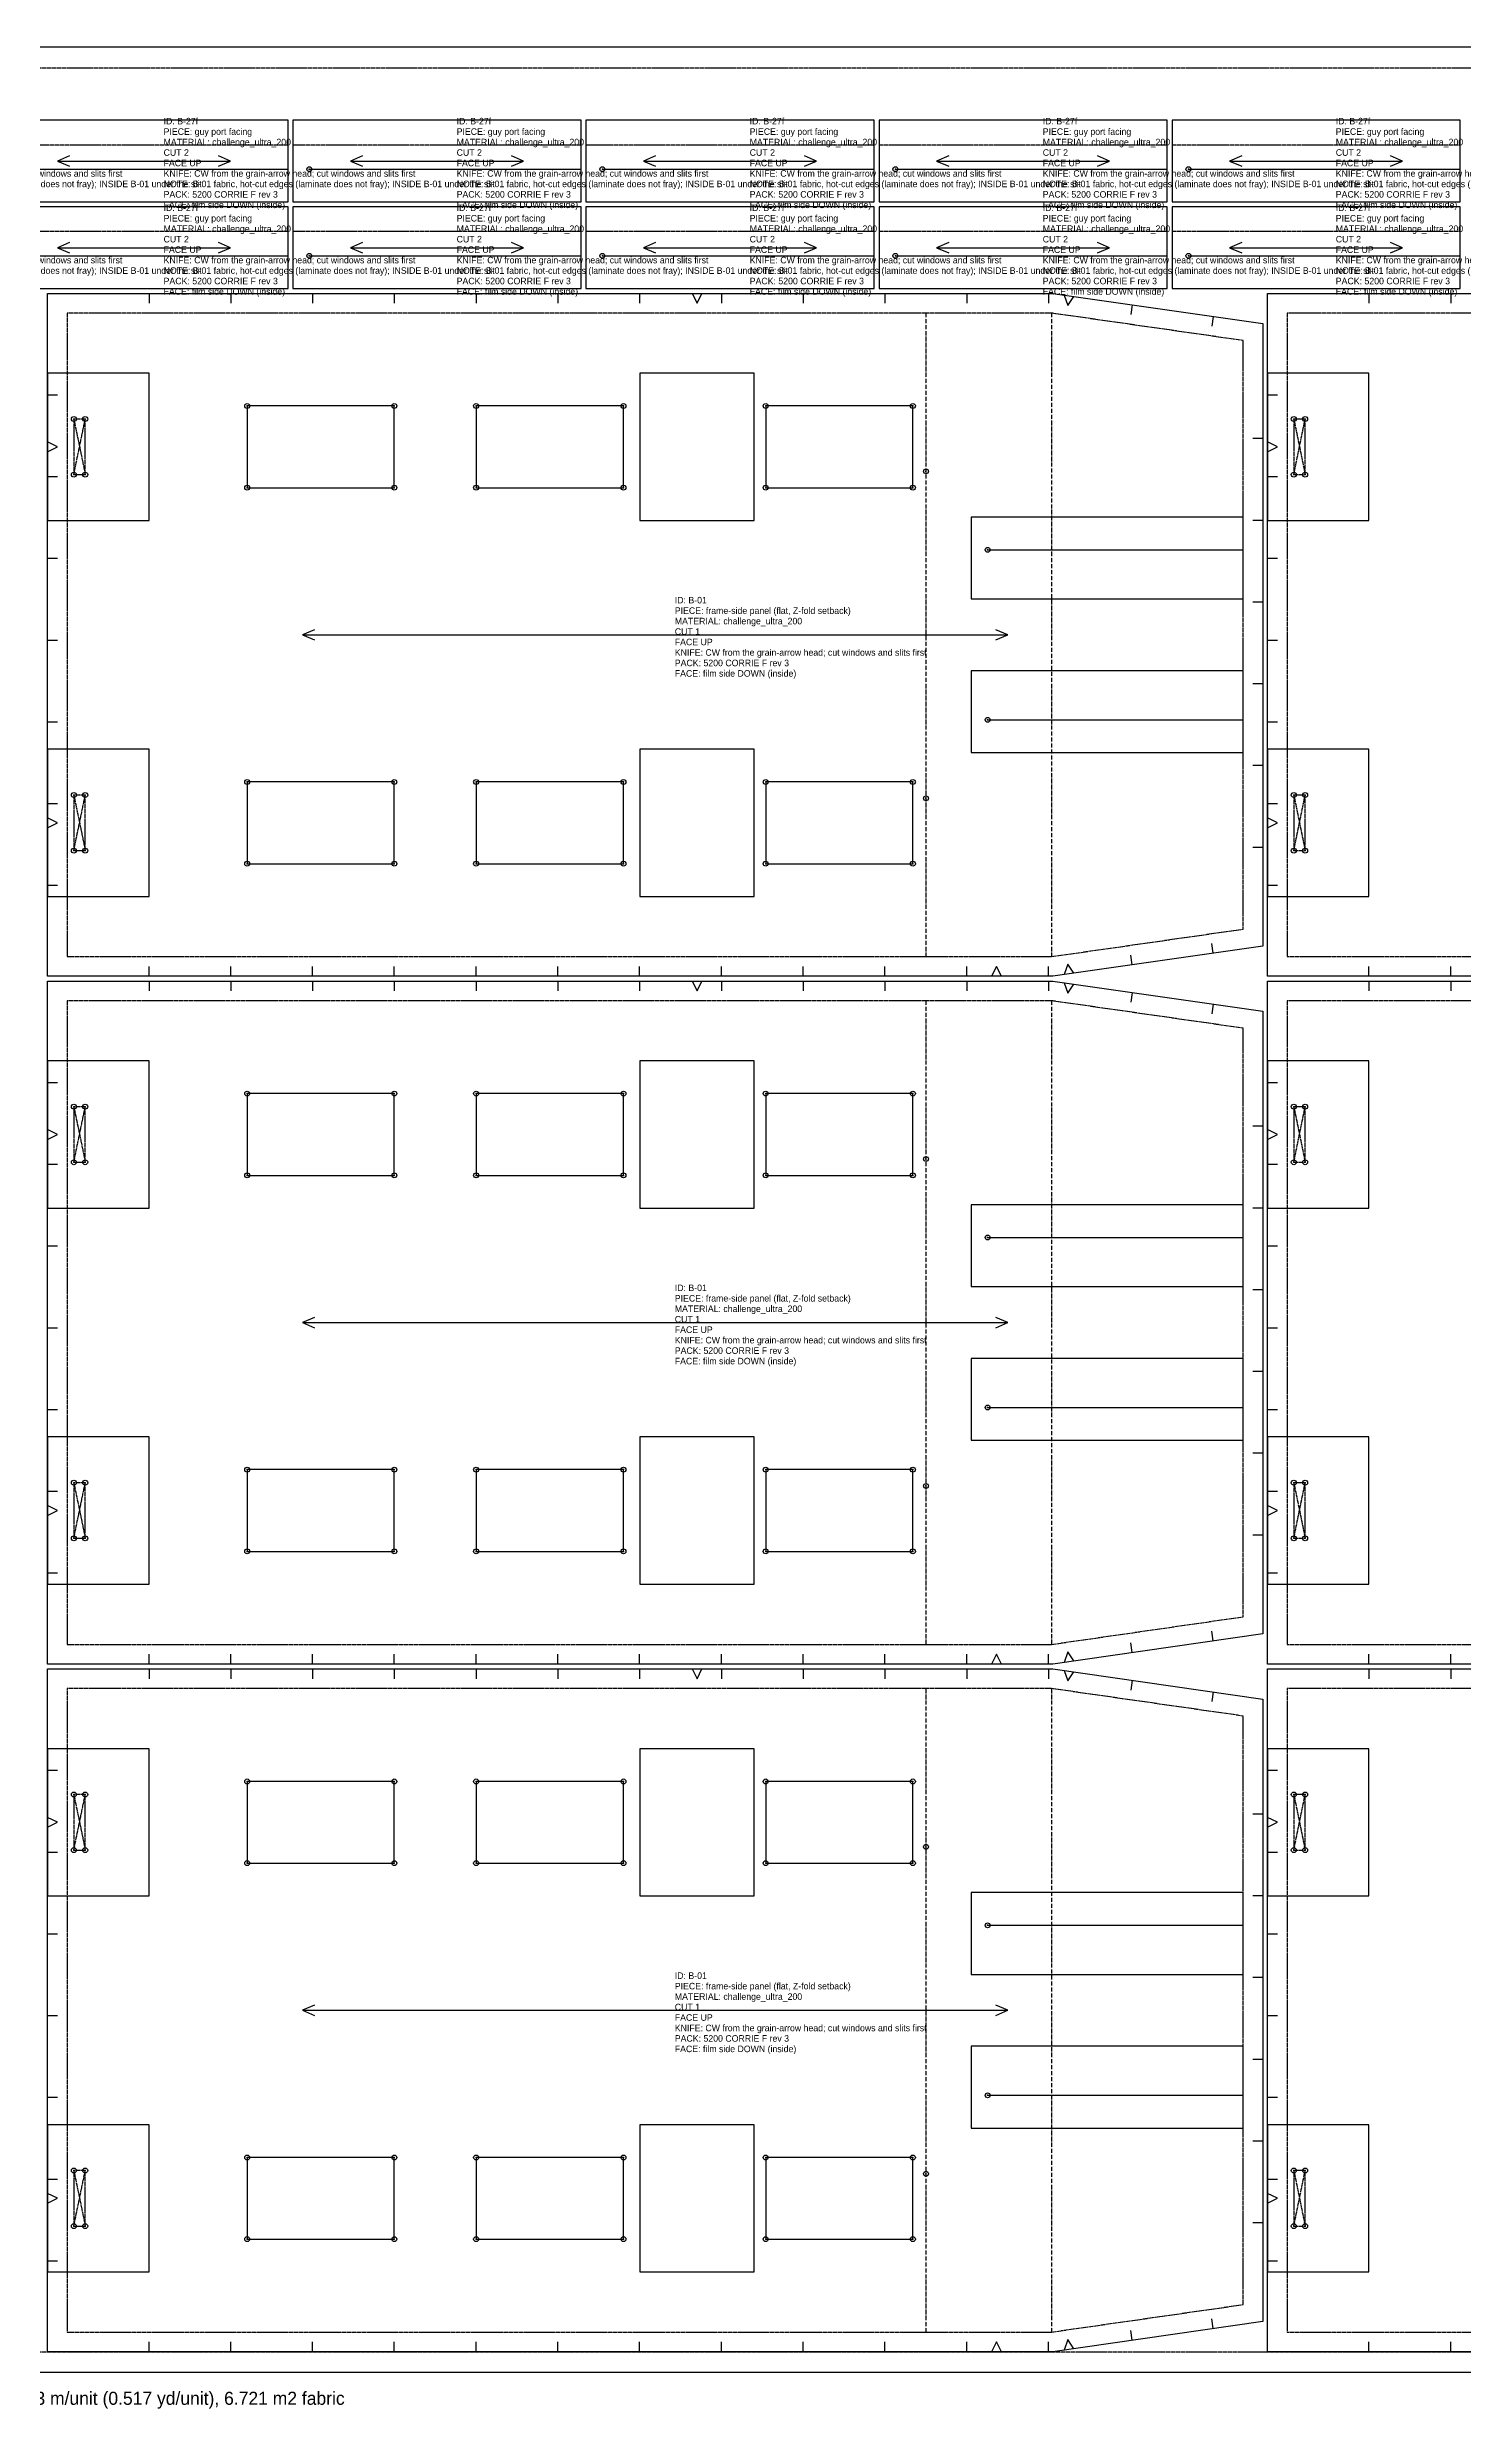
# Model space of a CAD drawing. Header units: millimetres. Extents: x 0 to 4891, y -22 to 1422.
# Drawn here: x 746 to 1612, y -22 to 1422 of the extents above; entities that cross this region are included whole.
import ezdxf

# ---------------------------------------------------------------- set-up
doc = ezdxf.new("R2010")
doc.units = ezdxf.units.MM
doc.linetypes.add('DASHDOT', pattern=[3.556, 2.54, -0.508, 0, -0.508])
doc.linetypes.add('DASHED', pattern=[1.524, 1.27, -0.254])
for name, color, linetype in [('CUT', 7, 'Continuous'), ('DRILL', 4, 'Continuous'), ('GRAIN', 5, 'Continuous'), ('INTERNAL', 6, 'Continuous'), ('NOTCH', 1, 'Continuous'), ('SEW', 3, 'Continuous'), ('TEXT', 2, 'Continuous')]:
    doc.layers.add(name, color=color, linetype=linetype)

msp = doc.modelspace()

# ---------------------------------------------------------------- linework, layer by layer
at = {"layer": 'CUT'}
for points in [[(716.8, 1377.4), (716.8, 1327.4), (893, 1327.4), (893, 1377.4)], [(896, 1377.4), (896, 1327.4), (1072.2, 1327.4), (1072.2, 1377.4)], [(1075.2, 1377.4), (1075.2, 1327.4), (1251.4, 1327.4), (1251.4, 1377.4)], [(1254.4, 1377.4), (1254.4, 1327.4), (1430.6, 1327.4), (1430.6, 1377.4)], [(1433.6, 1377.4), (1433.6, 1327.4), (1609.8, 1327.4), (1609.8, 1377.4)], [(716.8, 1324.4), (716.8, 1274.4), (893, 1274.4), (893, 1324.4)], [(896, 1324.4), (896, 1274.4), (1072.2, 1274.4), (1072.2, 1324.4)], [(1075.2, 1324.4), (1075.2, 1274.4), (1251.4, 1274.4), (1251.4, 1324.4)], [(1254.4, 1324.4), (1254.4, 1274.4), (1430.6, 1274.4), (1430.6, 1324.4)], [(1433.6, 1324.4), (1433.6, 1274.4), (1609.8, 1274.4), (1609.8, 1324.4)], [(746, 1271.4), (1360.7, 1271.4), (1489, 1253), (1489, 872.2), (1360.7, 853.8), (1283.1, 853.8), (746, 853.8)], [(1492, 1271.4), (2106.7, 1271.4), (2235, 1253), (2235, 872.2), (2106.7, 853.8), (2029.1, 853.8), (1492, 853.8)], [(746, 850.8), (1360.7, 850.8), (1489, 832.4), (1489, 451.6), (1360.7, 433.1), (1283.1, 433.1), (746, 433.1)], [(1492, 850.8), (2106.7, 850.8), (2235, 832.4), (2235, 451.6), (2106.7, 433.1), (2029.1, 433.1), (1492, 433.1)], [(746, 430.1), (1283.1, 430.1), (1360.7, 430.1), (1489, 411.7), (1489, 30.9), (1360.7, 12.5), (1283.1, 12.5), (746, 12.5)], [(1492, 430.1), (2029.1, 430.1), (2106.7, 430.1), (2235, 411.7), (2235, 30.9), (2106.7, 12.5), (2029.1, 12.5), (1492, 12.5)]]:
    msp.add_lwpolyline(points, close=True, dxfattribs=at)
at = {"layer": 'CUT', "linetype": 'CONTINUOUS'}
for points in [[(868, 1202.6), (868, 1152.6), (958, 1152.6), (958, 1202.6)], [(1008, 1202.6), (1008, 1152.6), (1098.1, 1152.6), (1098.1, 1202.6)], [(1185.1, 1202.6), (1185.1, 1152.6), (1275.1, 1152.6), (1275.1, 1202.6)], [(868, 972.6), (868, 922.6), (958, 922.6), (958, 972.6)], [(1008, 972.6), (1008, 922.6), (1098.1, 922.6), (1098.1, 972.6)], [(1185.1, 972.6), (1185.1, 922.6), (1275.1, 922.6), (1275.1, 972.6)], [(868, 782), (868, 732), (958, 732), (958, 782)], [(1008, 782), (1008, 732), (1098.1, 732), (1098.1, 782)], [(1185.1, 782), (1185.1, 732), (1275.1, 732), (1275.1, 782)], [(868, 552), (868, 502), (958, 502), (958, 552)], [(1008, 552), (1008, 502), (1098.1, 502), (1098.1, 552)], [(1185.1, 552), (1185.1, 502), (1275.1, 502), (1275.1, 552)], [(868, 361.3), (868, 311.3), (958, 311.3), (958, 361.3)], [(1008, 361.3), (1008, 311.3), (1098.1, 311.3), (1098.1, 361.3)], [(1185.1, 361.3), (1185.1, 311.3), (1275.1, 311.3), (1275.1, 361.3)], [(868, 131.3), (868, 81.3), (958, 81.3), (958, 131.3)], [(1008, 131.3), (1008, 81.3), (1098.1, 81.3), (1098.1, 131.3)], [(1185.1, 131.3), (1185.1, 81.3), (1275.1, 81.3), (1275.1, 131.3)]]:
    msp.add_lwpolyline(points, close=True, dxfattribs=at)
for points in [[(1320.8, 1114.6), (1359.8, 1114.6), (1477, 1114.6)], [(1320.8, 1010.6), (1359.8, 1010.6), (1477, 1010.6)], [(1320.8, 694), (1359.8, 694), (1477, 694)], [(1320.8, 590), (1359.8, 590), (1477, 590)], [(1320.8, 273.3), (1359.8, 273.3), (1477, 273.3)], [(1320.8, 169.3), (1359.8, 169.3), (1477, 169.3)]]:
    msp.add_lwpolyline(points, dxfattribs=at)
at = {"layer": 'DRILL'}
for centre in [(906, 1347.4), (1085.2, 1347.4), (1264.4, 1347.4), (1443.6, 1347.4), (906, 1294.4), (1085.2, 1294.4), (1264.4, 1294.4), (1443.6, 1294.4), (868, 1202.6), (958, 1202.6), (1008, 1202.6), (1098.1, 1202.6), (1185.1, 1202.6), (1275.1, 1202.6), (762, 1194.6), (769, 1194.6), (1508, 1194.6), (1515, 1194.6), (762, 1160.6), (769, 1160.6), (1283.1, 1162.6), (1508, 1160.6), (1515, 1160.6), (868, 1152.6), (958, 1152.6), (1008, 1152.6), (1098.1, 1152.6), (1185.1, 1152.6), (1275.1, 1152.6), (1320.8, 1114.6), (1320.8, 1010.6), (868, 972.6), (958, 972.6), (1008, 972.6), (1098.1, 972.6), (1185.1, 972.6), (1275.1, 972.6), (762, 964.6), (769, 964.6), (1283.1, 962.6), (1508, 964.6), (1515, 964.6), (762, 930.6), (769, 930.6), (1508, 930.6), (1515, 930.6), (868, 922.6), (958, 922.6), (1008, 922.6), (1098.1, 922.6), (1185.1, 922.6), (1275.1, 922.6), (868, 782), (958, 782), (1008, 782), (1098.1, 782), (1185.1, 782), (1275.1, 782), (762, 774), (769, 774), (1508, 774), (1515, 774), (762, 740), (769, 740), (1283.1, 742), (1508, 740), (1515, 740), (868, 732), (958, 732), (1008, 732), (1098.1, 732), (1185.1, 732), (1275.1, 732), (1320.8, 694), (1320.8, 590), (868, 552), (958, 552), (1008, 552), (1098.1, 552), (1185.1, 552), (1275.1, 552), (762, 544), (769, 544), (1283.1, 542), (1508, 544), (1515, 544), (762, 510), (769, 510), (1508, 510), (1515, 510), (868, 502), (958, 502), (1008, 502), (1098.1, 502), (1185.1, 502), (1275.1, 502), (868, 361.3), (958, 361.3), (1008, 361.3), (1098.1, 361.3), (1185.1, 361.3), (1275.1, 361.3), (762, 353.3), (769, 353.3), (1508, 353.3), (1515, 353.3), (762, 319.3), (769, 319.3), (1283.1, 321.3), (1508, 319.3), (1515, 319.3), (868, 311.3), (958, 311.3), (1008, 311.3), (1098.1, 311.3), (1185.1, 311.3), (1275.1, 311.3), (1320.8, 273.3), (1320.8, 169.3), (868, 131.3), (958, 131.3), (1008, 131.3), (1098.1, 131.3), (1185.1, 131.3), (1275.1, 131.3), (762, 123.3), (769, 123.3), (1283.1, 121.3), (1508, 123.3), (1515, 123.3), (762, 89.3), (769, 89.3), (1508, 89.3), (1515, 89.3), (868, 81.3), (958, 81.3), (1008, 81.3), (1098.1, 81.3), (1185.1, 81.3), (1275.1, 81.3)]:
    msp.add_circle(centre, 1.5, dxfattribs=at)
for p in [(906, 1347.4), (1085.2, 1347.4), (1264.4, 1347.4), (1443.6, 1347.4), (906, 1294.4), (1085.2, 1294.4), (1264.4, 1294.4), (1443.6, 1294.4), (868, 1202.6), (958, 1202.6), (1008, 1202.6), (1098.1, 1202.6), (1185.1, 1202.6), (1275.1, 1202.6), (762, 1194.6), (769, 1194.6), (1508, 1194.6), (1515, 1194.6), (762, 1160.6), (769, 1160.6), (1283.1, 1162.6), (1508, 1160.6), (1515, 1160.6), (868, 1152.6), (958, 1152.6), (1008, 1152.6), (1098.1, 1152.6), (1185.1, 1152.6), (1275.1, 1152.6), (1320.8, 1114.6), (1320.8, 1010.6), (868, 972.6), (958, 972.6), (1008, 972.6), (1098.1, 972.6), (1185.1, 972.6), (1275.1, 972.6), (762, 964.6), (769, 964.6), (1283.1, 962.6), (1508, 964.6), (1515, 964.6), (762, 930.6), (769, 930.6), (1508, 930.6), (1515, 930.6), (868, 922.6), (958, 922.6), (1008, 922.6), (1098.1, 922.6), (1185.1, 922.6), (1275.1, 922.6), (868, 782), (958, 782), (1008, 782), (1098.1, 782), (1185.1, 782), (1275.1, 782), (762, 774), (769, 774), (1508, 774), (1515, 774), (762, 740), (769, 740), (1283.1, 742), (1508, 740), (1515, 740), (868, 732), (958, 732), (1008, 732), (1098.1, 732), (1185.1, 732), (1275.1, 732), (1320.8, 694), (1320.8, 590), (868, 552), (958, 552), (1008, 552), (1098.1, 552), (1185.1, 552), (1275.1, 552), (762, 544), (769, 544), (1283.1, 542), (1508, 544), (1515, 544), (762, 510), (769, 510), (1508, 510), (1515, 510), (868, 502), (958, 502), (1008, 502), (1098.1, 502), (1185.1, 502), (1275.1, 502), (868, 361.3), (958, 361.3), (1008, 361.3), (1098.1, 361.3), (1185.1, 361.3), (1275.1, 361.3), (762, 353.3), (769, 353.3), (1508, 353.3), (1515, 353.3), (762, 319.3), (769, 319.3), (1283.1, 321.3), (1508, 319.3), (1515, 319.3), (868, 311.3), (958, 311.3), (1008, 311.3), (1098.1, 311.3), (1185.1, 311.3), (1275.1, 311.3), (1320.8, 273.3), (1320.8, 169.3), (868, 131.3), (958, 131.3), (1008, 131.3), (1098.1, 131.3), (1185.1, 131.3), (1275.1, 131.3), (762, 123.3), (769, 123.3), (1283.1, 121.3), (1508, 123.3), (1515, 123.3), (762, 89.3), (769, 89.3), (1508, 89.3), (1515, 89.3), (868, 81.3), (958, 81.3), (1008, 81.3), (1098.1, 81.3), (1185.1, 81.3), (1275.1, 81.3)]:
    msp.add_point(p, dxfattribs=at)
at = {"layer": 'GRAIN'}
for points in [[(759.4, 1355.5), (752, 1352.4), (759.4, 1349.3)], [(752, 1352.4), (857.8, 1352.4)], [(850.4, 1349.3), (857.8, 1352.4), (850.4, 1355.5)], [(938.6, 1355.5), (931.2, 1352.4), (938.6, 1349.3)], [(931.2, 1352.4), (1037, 1352.4)], [(1029.6, 1349.3), (1037, 1352.4), (1029.6, 1355.5)], [(1117.8, 1355.5), (1110.4, 1352.4), (1117.8, 1349.3)], [(1110.4, 1352.4), (1216.2, 1352.4)], [(1208.8, 1349.3), (1216.2, 1352.4), (1208.8, 1355.5)], [(1297, 1355.5), (1289.6, 1352.4), (1297, 1349.3)], [(1289.6, 1352.4), (1395.4, 1352.4)], [(1388, 1349.3), (1395.4, 1352.4), (1388, 1355.5)], [(1476.2, 1355.5), (1468.8, 1352.4), (1476.2, 1349.3)], [(1468.8, 1352.4), (1574.6, 1352.4)], [(1567.2, 1349.3), (1574.6, 1352.4), (1567.2, 1355.5)], [(759.4, 1302.5), (752, 1299.4), (759.4, 1296.3)], [(850.4, 1296.3), (857.8, 1299.4), (850.4, 1302.5)], [(938.6, 1302.5), (931.2, 1299.4), (938.6, 1296.3)], [(1029.6, 1296.3), (1037, 1299.4), (1029.6, 1302.5)], [(1117.8, 1302.5), (1110.4, 1299.4), (1117.8, 1296.3)], [(1208.8, 1296.3), (1216.2, 1299.4), (1208.8, 1302.5)], [(1297, 1302.5), (1289.6, 1299.4), (1297, 1296.3)], [(1388, 1296.3), (1395.4, 1299.4), (1388, 1302.5)], [(1476.2, 1302.5), (1468.8, 1299.4), (1476.2, 1296.3)], [(1567.2, 1296.3), (1574.6, 1299.4), (1567.2, 1302.5)], [(752, 1299.4), (857.8, 1299.4)], [(931.2, 1299.4), (1037, 1299.4)], [(1110.4, 1299.4), (1216.2, 1299.4)], [(1289.6, 1299.4), (1395.4, 1299.4)], [(1468.8, 1299.4), (1574.6, 1299.4)], [(909.2, 1065.7), (901.8, 1062.6), (909.2, 1059.5)], [(901.8, 1062.6), (1333.2, 1062.6)], [(1325.8, 1059.5), (1333.2, 1062.6), (1325.8, 1065.7)], [(909.2, 645.1), (901.8, 642), (909.2, 638.8)], [(901.8, 642), (1333.2, 642)], [(1325.8, 638.8), (1333.2, 642), (1325.8, 645.1)], [(909.2, 224.4), (901.8, 221.3), (909.2, 218.2)], [(901.8, 221.3), (1333.2, 221.3)], [(1325.8, 218.2), (1333.2, 221.3), (1325.8, 224.4)]]:
    msp.add_lwpolyline(points, dxfattribs=at)
at = {"layer": 'INTERNAL', "linetype": 'CONTINUOUS'}
for points in [[(726.8, 1347.4), (893, 1347.4)], [(906, 1347.4), (1072.2, 1347.4)], [(1085.2, 1347.4), (1251.4, 1347.4)], [(1264.4, 1347.4), (1430.6, 1347.4)], [(1443.6, 1347.4), (1609.8, 1347.4)], [(726.8, 1294.4), (893, 1294.4)], [(906, 1294.4), (1072.2, 1294.4)], [(1085.2, 1294.4), (1251.4, 1294.4)], [(1264.4, 1294.4), (1430.6, 1294.4)], [(1443.6, 1294.4), (1609.8, 1294.4)]]:
    msp.add_lwpolyline(points, dxfattribs=at)
at = {"layer": 'INTERNAL', "linetype": 'DASHDOT'}
for points in [[(1283.1, 1259.4), (1283.1, 865.8)], [(1359.8, 1259.4), (1359.8, 865.8)], [(1283.1, 838.8), (1283.1, 445.1)], [(1359.8, 838.8), (1359.8, 445.1)], [(1283.1, 418.1), (1283.1, 24.5)], [(1359.8, 418.1), (1359.8, 24.5)]]:
    msp.add_lwpolyline(points, dxfattribs=at)
at = {"layer": 'INTERNAL', "linetype": 'CONTINUOUS'}
for points in [[(746, 1222.6), (746, 1132.6), (808, 1132.6), (808, 1222.6)], [(1108.1, 1222.6), (1108.1, 1132.6), (1178.1, 1132.6), (1178.1, 1222.6)], [(1492, 1222.6), (1492, 1132.6), (1554, 1132.6), (1554, 1222.6)], [(1310.8, 1134.6), (1310.8, 1084.6), (1477, 1084.6), (1477, 1134.6)], [(1310.8, 1040.6), (1310.8, 990.6), (1477, 990.6), (1477, 1040.6)], [(746, 992.6), (746, 902.6), (808, 902.6), (808, 992.6)], [(1108.1, 992.6), (1108.1, 902.6), (1178.1, 902.6), (1178.1, 992.6)], [(1492, 992.6), (1492, 902.6), (1554, 902.6), (1554, 992.6)], [(746, 802), (746, 712), (808, 712), (808, 802)], [(1108.1, 802), (1108.1, 712), (1178.1, 712), (1178.1, 802)], [(1492, 802), (1492, 712), (1554, 712), (1554, 802)], [(1310.8, 714), (1310.8, 664), (1477, 664), (1477, 714)], [(1310.8, 620), (1310.8, 570), (1477, 570), (1477, 620)], [(746, 572), (746, 482), (808, 482), (808, 572)], [(1108.1, 572), (1108.1, 482), (1178.1, 482), (1178.1, 572)], [(1492, 572), (1492, 482), (1554, 482), (1554, 572)], [(746, 381.3), (746, 291.3), (808, 291.3), (808, 381.3)], [(1108.1, 381.3), (1108.1, 291.3), (1178.1, 291.3), (1178.1, 381.3)], [(1492, 381.3), (1492, 291.3), (1554, 291.3), (1554, 381.3)], [(1310.8, 293.3), (1310.8, 243.3), (1477, 243.3), (1477, 293.3)], [(1310.8, 199.3), (1310.8, 149.3), (1477, 149.3), (1477, 199.3)], [(746, 151.3), (746, 61.3), (808, 61.3), (808, 151.3)], [(1108.1, 151.3), (1108.1, 61.3), (1178.1, 61.3), (1178.1, 151.3)], [(1492, 151.3), (1492, 61.3), (1554, 61.3), (1554, 151.3)]]:
    msp.add_lwpolyline(points, close=True, dxfattribs=at)
at = {"layer": 'NOTCH'}
for points in [[(808, 1271.4), (808, 1265.4)], [(858, 1271.4), (858, 1265.4)], [(908, 1271.4), (908, 1265.4)], [(958, 1271.4), (958, 1265.4)], [(1008, 1271.4), (1008, 1265.4)], [(1058, 1271.4), (1058, 1265.4)], [(1108, 1271.4), (1108, 1265.4)], [(1140.1, 1271.4), (1143.1, 1265.4), (1146.1, 1271.4)], [(1158, 1271.4), (1158, 1265.4)], [(1208, 1271.4), (1208, 1265.4)], [(1258, 1271.4), (1258, 1265.4)], [(1308, 1271.4), (1308, 1265.4)], [(1358, 1271.4), (1358, 1265.4)], [(1554, 1271.4), (1554, 1265.4)], [(1604, 1271.4), (1604, 1265.4)], [(1367.6, 1270.4), (1369.8, 1264.1), (1373.6, 1269.6)], [(1409.2, 1264.5), (1408.4, 1258.5)], [(1458.7, 1257.3), (1457.9, 1251.4)], [(746, 1209.4), (752, 1209.4)], [(1492, 1209.4), (1498, 1209.4)], [(746, 1174.6), (752, 1177.6), (746, 1180.6)], [(1489, 1182.6), (1483, 1182.6)], [(1492, 1174.6), (1498, 1177.6), (1492, 1180.6)], [(746, 1159.4), (752, 1159.4)], [(1492, 1159.4), (1498, 1159.4)], [(1489, 1132.6), (1483, 1132.6)], [(746, 1109.4), (752, 1109.4)], [(1492, 1109.4), (1498, 1109.4)], [(1489, 1082.6), (1483, 1082.6)], [(746, 1059.4), (752, 1059.4)], [(1492, 1059.4), (1498, 1059.4)], [(1489, 1032.6), (1483, 1032.6)], [(746, 1009.4), (752, 1009.4)], [(1492, 1009.4), (1498, 1009.4)], [(1489, 982.6), (1483, 982.6)], [(746, 959.4), (752, 959.4)], [(1492, 959.4), (1498, 959.4)], [(746, 944.6), (752, 947.6), (746, 950.6)], [(1492, 944.6), (1498, 947.6), (1492, 950.6)], [(1489, 932.6), (1483, 932.6)], [(746, 909.4), (752, 909.4)], [(1492, 909.4), (1498, 909.4)], [(1409.2, 860.7), (1408.4, 866.7)], [(1458.7, 867.9), (1457.9, 873.8)], [(808, 853.8), (808, 859.8)], [(858, 853.8), (858, 859.8)], [(908, 853.8), (908, 859.8)], [(958, 853.8), (958, 859.8)], [(1008, 853.8), (1008, 859.8)], [(1058, 853.8), (1058, 859.8)], [(1108, 853.8), (1108, 859.8)], [(1158, 853.8), (1158, 859.8)], [(1208, 853.8), (1208, 859.8)], [(1258, 853.8), (1258, 859.8)], [(1308, 853.8), (1308, 859.8)], [(1329.2, 853.8), (1326.2, 859.8), (1323.2, 853.8)], [(1358, 853.8), (1358, 859.8)], [(1373.6, 855.6), (1369.8, 861.1), (1367.6, 854.8)], [(1554, 853.8), (1554, 859.8)], [(1604, 853.8), (1604, 859.8)], [(808, 850.8), (808, 844.8)], [(858, 850.8), (858, 844.8)], [(908, 850.8), (908, 844.8)], [(958, 850.8), (958, 844.8)], [(1008, 850.8), (1008, 844.8)], [(1058, 850.8), (1058, 844.8)], [(1108, 850.8), (1108, 844.8)], [(1140.1, 850.8), (1143.1, 844.8), (1146.1, 850.8)], [(1158, 850.8), (1158, 844.8)], [(1208, 850.8), (1208, 844.8)], [(1258, 850.8), (1258, 844.8)], [(1308, 850.8), (1308, 844.8)], [(1358, 850.8), (1358, 844.8)], [(1367.6, 849.8), (1369.8, 843.4), (1373.6, 848.9)], [(1409.2, 843.8), (1408.4, 837.9)], [(1554, 850.8), (1554, 844.8)], [(1604, 850.8), (1604, 844.8)], [(1458.7, 836.7), (1457.9, 830.8)], [(746, 788.8), (752, 788.8)], [(1492, 788.8), (1498, 788.8)], [(746, 754), (752, 757), (746, 760)], [(1489, 762), (1483, 762)], [(1492, 754), (1498, 757), (1492, 760)], [(746, 738.8), (752, 738.8)], [(1492, 738.8), (1498, 738.8)], [(1489, 712), (1483, 712)], [(746, 688.8), (752, 688.8)], [(1492, 688.8), (1498, 688.8)], [(1489, 662), (1483, 662)], [(746, 638.8), (752, 638.8)], [(1492, 638.8), (1498, 638.8)], [(1489, 612), (1483, 612)], [(746, 588.8), (752, 588.8)], [(1492, 588.8), (1498, 588.8)], [(1489, 562), (1483, 562)], [(746, 538.8), (752, 538.8)], [(1492, 538.8), (1498, 538.8)], [(746, 524), (752, 527), (746, 530)], [(1492, 524), (1498, 527), (1492, 530)], [(1489, 512), (1483, 512)], [(746, 488.8), (752, 488.8)], [(1492, 488.8), (1498, 488.8)], [(1458.7, 447.2), (1457.9, 453.1)], [(808, 433.1), (808, 439.1)], [(858, 433.1), (858, 439.1)], [(908, 433.1), (908, 439.1)], [(958, 433.1), (958, 439.1)], [(1008, 433.1), (1008, 439.1)], [(1058, 433.1), (1058, 439.1)], [(1108, 433.1), (1108, 439.1)], [(1158, 433.1), (1158, 439.1)], [(1208, 433.1), (1208, 439.1)], [(1258, 433.1), (1258, 439.1)], [(1308, 433.1), (1308, 439.1)], [(1329.2, 433.1), (1326.2, 439.1), (1323.2, 433.1)], [(1358, 433.1), (1358, 439.1)], [(1373.6, 435), (1369.8, 440.5), (1367.6, 434.1)], [(1409.2, 440.1), (1408.4, 446)], [(1554, 433.1), (1554, 439.1)], [(1604, 433.1), (1604, 439.1)], [(808, 430.1), (808, 424.1)], [(858, 430.1), (858, 424.1)], [(908, 430.1), (908, 424.1)], [(958, 430.1), (958, 424.1)], [(1008, 430.1), (1008, 424.1)], [(1058, 430.1), (1058, 424.1)], [(1108, 430.1), (1108, 424.1)], [(1140.1, 430.1), (1143.1, 424.1), (1146.1, 430.1)], [(1158, 430.1), (1158, 424.1)], [(1208, 430.1), (1208, 424.1)], [(1258, 430.1), (1258, 424.1)], [(1308, 430.1), (1308, 424.1)], [(1358, 430.1), (1358, 424.1)], [(1367.6, 429.1), (1369.8, 422.8), (1373.6, 428.3)], [(1409.2, 423.2), (1408.4, 417.2)], [(1554, 430.1), (1554, 424.1)], [(1604, 430.1), (1604, 424.1)], [(1458.7, 416.1), (1457.9, 410.1)], [(746, 368.1), (752, 368.1)], [(1492, 368.1), (1498, 368.1)], [(746, 333.3), (752, 336.3), (746, 339.3)], [(1489, 341.3), (1483, 341.3)], [(1492, 333.3), (1498, 336.3), (1492, 339.3)], [(746, 318.1), (752, 318.1)], [(1492, 318.1), (1498, 318.1)], [(1489, 291.3), (1483, 291.3)], [(746, 268.1), (752, 268.1)], [(1492, 268.1), (1498, 268.1)], [(1489, 241.3), (1483, 241.3)], [(746, 218.1), (752, 218.1)], [(1492, 218.1), (1498, 218.1)], [(1489, 191.3), (1483, 191.3)], [(746, 168.1), (752, 168.1)], [(1492, 168.1), (1498, 168.1)], [(1489, 141.3), (1483, 141.3)], [(746, 118.1), (752, 118.1)], [(1492, 118.1), (1498, 118.1)], [(746, 103.3), (752, 106.3), (746, 109.3)], [(1492, 103.3), (1498, 106.3), (1492, 109.3)], [(1489, 91.3), (1483, 91.3)], [(746, 68.1), (752, 68.1)], [(1492, 68.1), (1498, 68.1)], [(1458.7, 26.6), (1457.9, 32.5)], [(808, 12.5), (808, 18.5)], [(858, 12.5), (858, 18.5)], [(908, 12.5), (908, 18.5)], [(958, 12.5), (958, 18.5)], [(1008, 12.5), (1008, 18.5)], [(1058, 12.5), (1058, 18.5)], [(1108, 12.5), (1108, 18.5)], [(1158, 12.5), (1158, 18.5)], [(1208, 12.5), (1208, 18.5)], [(1258, 12.5), (1258, 18.5)], [(1308, 12.5), (1308, 18.5)], [(1329.2, 12.5), (1326.2, 18.5), (1323.2, 12.5)], [(1358, 12.5), (1358, 18.5)], [(1373.6, 14.3), (1369.8, 19.9), (1367.6, 13.5)], [(1409.2, 19.5), (1408.4, 25.4)], [(1554, 12.5), (1554, 18.5)], [(1604, 12.5), (1604, 18.5)]]:
    msp.add_lwpolyline(points, dxfattribs=at)
at = {"layer": 'SEW', "linetype": 'DASHED'}
for points in [[(716.8, 1377.4), (716.8, 1327.4), (893, 1327.4), (893, 1377.4)], [(896, 1377.4), (896, 1327.4), (1072.2, 1327.4), (1072.2, 1377.4)], [(1075.2, 1377.4), (1075.2, 1327.4), (1251.4, 1327.4), (1251.4, 1377.4)], [(1254.4, 1377.4), (1254.4, 1327.4), (1430.6, 1327.4), (1430.6, 1377.4)], [(1433.6, 1377.4), (1433.6, 1327.4), (1609.8, 1327.4), (1609.8, 1377.4)], [(716.8, 1324.4), (716.8, 1274.4), (893, 1274.4), (893, 1324.4)], [(896, 1324.4), (896, 1274.4), (1072.2, 1274.4), (1072.2, 1324.4)], [(1075.2, 1324.4), (1075.2, 1274.4), (1251.4, 1274.4), (1251.4, 1324.4)], [(1254.4, 1324.4), (1254.4, 1274.4), (1430.6, 1274.4), (1430.6, 1324.4)], [(1433.6, 1324.4), (1433.6, 1274.4), (1609.8, 1274.4), (1609.8, 1324.4)], [(758, 1259.4), (758, 865.8), (1283.1, 865.8), (1359.8, 865.8), (1477, 882.6), (1477, 1242.6), (1359.8, 1259.4), (1283.1, 1259.4)], [(1504, 1259.4), (1504, 865.8), (2029.1, 865.8), (2105.8, 865.8), (2223, 882.6), (2223, 1242.6), (2105.8, 1259.4), (2029.1, 1259.4)], [(762, 1194.6), (762, 1160.6), (769, 1160.6), (769, 1194.6)], [(1508, 1194.6), (1508, 1160.6), (1515, 1160.6), (1515, 1194.6)], [(762, 964.6), (762, 930.6), (769, 930.6), (769, 964.6)], [(1508, 964.6), (1508, 930.6), (1515, 930.6), (1515, 964.6)], [(758, 838.8), (758, 445.1), (1283.1, 445.1), (1359.8, 445.1), (1477, 462), (1477, 822), (1359.8, 838.8), (1283.1, 838.8)], [(1504, 838.8), (1504, 445.1), (2029.1, 445.1), (2105.8, 445.1), (2223, 462), (2223, 822), (2105.8, 838.8), (2029.1, 838.8)], [(762, 774), (762, 740), (769, 740), (769, 774)], [(1508, 774), (1508, 740), (1515, 740), (1515, 774)], [(762, 544), (762, 510), (769, 510), (769, 544)], [(1508, 544), (1508, 510), (1515, 510), (1515, 544)], [(758, 418.1), (758, 24.5), (1283.1, 24.5), (1359.8, 24.5), (1477, 41.3), (1477, 401.3), (1359.8, 418.1), (1283.1, 418.1)], [(1504, 418.1), (1504, 24.5), (2029.1, 24.5), (2105.8, 24.5), (2223, 41.3), (2223, 401.3), (2105.8, 418.1), (2029.1, 418.1)], [(762, 353.3), (762, 319.3), (769, 319.3), (769, 353.3)], [(1508, 353.3), (1508, 319.3), (1515, 319.3), (1515, 353.3)], [(762, 123.3), (762, 89.3), (769, 89.3), (769, 123.3)], [(1508, 123.3), (1508, 89.3), (1515, 89.3), (1515, 123.3)]]:
    msp.add_lwpolyline(points, close=True, dxfattribs=at)
for points in [[(716.8, 1362.4), (893, 1362.4)], [(896, 1362.4), (1072.2, 1362.4)], [(1075.2, 1362.4), (1251.4, 1362.4)], [(1254.4, 1362.4), (1430.6, 1362.4)], [(1433.6, 1362.4), (1609.8, 1362.4)], [(716.8, 1309.4), (893, 1309.4)], [(896, 1309.4), (1072.2, 1309.4)], [(1075.2, 1309.4), (1251.4, 1309.4)], [(1254.4, 1309.4), (1430.6, 1309.4)], [(1433.6, 1309.4), (1609.8, 1309.4)], [(762, 1194.6), (769, 1160.6)], [(762, 1160.6), (769, 1194.6)], [(1508, 1194.6), (1515, 1160.6)], [(1508, 1160.6), (1515, 1194.6)], [(762, 964.6), (769, 930.6)], [(762, 930.6), (769, 964.6)], [(1508, 964.6), (1515, 930.6)], [(1508, 930.6), (1515, 964.6)], [(762, 774), (769, 740)], [(762, 740), (769, 774)], [(1508, 774), (1515, 740)], [(1508, 740), (1515, 774)], [(762, 544), (769, 510)], [(762, 510), (769, 544)], [(1508, 544), (1515, 510)], [(1508, 510), (1515, 544)], [(762, 353.3), (769, 319.3)], [(762, 319.3), (769, 353.3)], [(1508, 353.3), (1515, 319.3)], [(1508, 319.3), (1515, 353.3)], [(762, 123.3), (769, 89.3)], [(762, 89.3), (769, 123.3)], [(1508, 123.3), (1515, 89.3)], [(1508, 89.3), (1515, 123.3)]]:
    msp.add_lwpolyline(points, dxfattribs=at)
at = {"layer": 'TEXT', "linetype": 'DASHED'}
for p, q in [((0, 1409.5), (4726.2, 1409.5)), ((0, 12.5), (4726.2, 12.5))]:
    msp.add_line(p, q, dxfattribs=at)
at = {"layer": 'TEXT'}
msp.add_lwpolyline([(0, 0), (4726.2, 0), (4726.2, 1422), (0, 1422)], close=True, dxfattribs=at)

# ---------------------------------------------------------------- texts
for s, height, p in [('PIECE: guy port facing', 4, (816.9, 1368.4)), ('ID: B-27f', 4, (816.9, 1374.8)), ('PIECE: guy port facing', 4, (996.1, 1368.4)), ('ID: B-27f', 4, (996.1, 1374.8)), ('PIECE: guy port facing', 4, (1175.3, 1368.4)), ('ID: B-27f', 4, (1175.3, 1374.8)), ('PIECE: guy port facing', 4, (1354.5, 1368.4)), ('ID: B-27f', 4, (1354.5, 1374.8)), ('PIECE: guy port facing', 4, (1533.7, 1368.4)), ('ID: B-27f', 4, (1533.7, 1374.8)), ('CUT 2', 4, (816.9, 1355.6)), ('MATERIAL: challenge_ultra_200', 4, (816.9, 1362)), ('CUT 2', 4, (996.1, 1355.6)), ('MATERIAL: challenge_ultra_200', 4, (996.1, 1362)), ('CUT 2', 4, (1175.3, 1355.6)), ('MATERIAL: challenge_ultra_200', 4, (1175.3, 1362)), ('CUT 2', 4, (1354.5, 1355.6)), ('MATERIAL: challenge_ultra_200', 4, (1354.5, 1362)), ('CUT 2', 4, (1533.7, 1355.6)), ('MATERIAL: challenge_ultra_200', 4, (1533.7, 1362)), ('KNIFE: CW from the grain-arrow head; cut windows and slits first', 4, (637.7, 1342.8)), ('FACE UP', 4, (816.9, 1349.2)), ('KNIFE: CW from the grain-arrow head; cut windows and slits first', 4, (816.9, 1342.8)), ('FACE UP', 4, (996.1, 1349.2)), ('KNIFE: CW from the grain-arrow head; cut windows and slits first', 4, (996.1, 1342.8)), ('FACE UP', 4, (1175.3, 1349.2)), ('KNIFE: CW from the grain-arrow head; cut windows and slits first', 4, (1175.3, 1342.8)), ('FACE UP', 4, (1354.5, 1349.2)), ('KNIFE: CW from the grain-arrow head; cut windows and slits first', 4, (1354.5, 1342.8)), ('FACE UP', 4, (1533.7, 1349.2)), ('KNIFE: CW from the grain-arrow head; cut windows and slits first', 4, (1533.7, 1342.8)), ('NOTE: B-01 fabric, hot-cut edges (laminate does not fray); INSIDE B-01 under the slit', 4, (637.7, 1336.4)), ('NOTE: B-01 fabric, hot-cut edges (laminate does not fray); INSIDE B-01 under the slit', 4, (816.9, 1336.4)), ('PACK: 5200 CORRIE F rev 3', 4, (816.9, 1330)), ('NOTE: B-01 fabric, hot-cut edges (laminate does not fray); INSIDE B-01 under the slit', 4, (996.1, 1336.4)), ('PACK: 5200 CORRIE F rev 3', 4, (996.1, 1330)), ('NOTE: B-01 fabric, hot-cut edges (laminate does not fray); INSIDE B-01 under the slit', 4, (1175.3, 1336.4)), ('PACK: 5200 CORRIE F rev 3', 4, (1175.3, 1330)), ('NOTE: B-01 fabric, hot-cut edges (laminate does not fray); INSIDE B-01 under the slit', 4, (1354.5, 1336.4)), ('PACK: 5200 CORRIE F rev 3', 4, (1354.5, 1330)), ('NOTE: B-01 fabric, hot-cut edges (laminate does not fray); INSIDE B-01 under the slit', 4, (1533.7, 1336.4)), ('PACK: 5200 CORRIE F rev 3', 4, (1533.7, 1330)), ('FACE: film side DOWN (inside)', 4, (816.9, 1323.6)), ('PIECE: guy port facing', 4, (816.9, 1315.4)), ('ID: B-27f', 4, (816.9, 1321.8)), ('FACE: film side DOWN (inside)', 4, (996.1, 1323.6)), ('PIECE: guy port facing', 4, (996.1, 1315.4)), ('ID: B-27f', 4, (996.1, 1321.8)), ('FACE: film side DOWN (inside)', 4, (1175.3, 1323.6)), ('PIECE: guy port facing', 4, (1175.3, 1315.4)), ('ID: B-27f', 4, (1175.3, 1321.8)), ('FACE: film side DOWN (inside)', 4, (1354.5, 1323.6)), ('PIECE: guy port facing', 4, (1354.5, 1315.4)), ('ID: B-27f', 4, (1354.5, 1321.8)), ('FACE: film side DOWN (inside)', 4, (1533.7, 1323.6)), ('PIECE: guy port facing', 4, (1533.7, 1315.4)), ('ID: B-27f', 4, (1533.7, 1321.8)), ('CUT 2', 4, (816.9, 1302.6)), ('MATERIAL: challenge_ultra_200', 4, (816.9, 1309)), ('FACE UP', 4, (816.9, 1296.2)), ('CUT 2', 4, (996.1, 1302.6)), ('MATERIAL: challenge_ultra_200', 4, (996.1, 1309)), ('FACE UP', 4, (996.1, 1296.2)), ('CUT 2', 4, (1175.3, 1302.6)), ('MATERIAL: challenge_ultra_200', 4, (1175.3, 1309)), ('FACE UP', 4, (1175.3, 1296.2)), ('CUT 2', 4, (1354.5, 1302.6)), ('MATERIAL: challenge_ultra_200', 4, (1354.5, 1309)), ('FACE UP', 4, (1354.5, 1296.2)), ('CUT 2', 4, (1533.7, 1302.6)), ('MATERIAL: challenge_ultra_200', 4, (1533.7, 1309)), ('FACE UP', 4, (1533.7, 1296.2)), ('KNIFE: CW from the grain-arrow head; cut windows and slits first', 4, (637.7, 1289.8)), ('NOTE: B-01 fabric, hot-cut edges (laminate does not fray); INSIDE B-01 under the slit', 4, (637.7, 1283.4)), ('KNIFE: CW from the grain-arrow head; cut windows and slits first', 4, (816.9, 1289.8)), ('NOTE: B-01 fabric, hot-cut edges (laminate does not fray); INSIDE B-01 under the slit', 4, (816.9, 1283.4)), ('KNIFE: CW from the grain-arrow head; cut windows and slits first', 4, (996.1, 1289.8)), ('NOTE: B-01 fabric, hot-cut edges (laminate does not fray); INSIDE B-01 under the slit', 4, (996.1, 1283.4)), ('KNIFE: CW from the grain-arrow head; cut windows and slits first', 4, (1175.3, 1289.8)), ('NOTE: B-01 fabric, hot-cut edges (laminate does not fray); INSIDE B-01 under the slit', 4, (1175.3, 1283.4)), ('KNIFE: CW from the grain-arrow head; cut windows and slits first', 4, (1354.5, 1289.8)), ('NOTE: B-01 fabric, hot-cut edges (laminate does not fray); INSIDE B-01 under the slit', 4, (1354.5, 1283.4)), ('KNIFE: CW from the grain-arrow head; cut windows and slits first', 4, (1533.7, 1289.8)), ('NOTE: B-01 fabric, hot-cut edges (laminate does not fray); INSIDE B-01 under the slit', 4, (1533.7, 1283.4)), ('PACK: 5200 CORRIE F rev 3', 4, (816.9, 1277)), ('FACE: film side DOWN (inside)', 4, (816.9, 1270.6)), ('PACK: 5200 CORRIE F rev 3', 4, (996.1, 1277)), ('FACE: film side DOWN (inside)', 4, (996.1, 1270.6)), ('PACK: 5200 CORRIE F rev 3', 4, (1175.3, 1277)), ('FACE: film side DOWN (inside)', 4, (1175.3, 1270.6)), ('PACK: 5200 CORRIE F rev 3', 4, (1354.5, 1277)), ('FACE: film side DOWN (inside)', 4, (1354.5, 1270.6)), ('PACK: 5200 CORRIE F rev 3', 4, (1533.7, 1277)), ('FACE: film side DOWN (inside)', 4, (1533.7, 1270.6)), ('ID: B-01', 4, (1129.5, 1081.8)), ('PIECE: frame-side panel (flat, Z-fold setback)', 4, (1129.5, 1075.4)), ('MATERIAL: challenge_ultra_200', 4, (1129.5, 1069)), ('CUT 1', 4, (1129.5, 1062.6)), ('FACE UP', 4, (1129.5, 1056.2)), ('KNIFE: CW from the grain-arrow head; cut windows and slits first', 4, (1129.5, 1049.8)), ('PACK: 5200 CORRIE F rev 3', 4, (1129.5, 1043.4)), ('FACE: film side DOWN (inside)', 4, (1129.5, 1037)), ('ID: B-01', 4, (1129.5, 661.2)), ('PIECE: frame-side panel (flat, Z-fold setback)', 4, (1129.5, 654.8)), ('MATERIAL: challenge_ultra_200', 4, (1129.5, 648.4)), ('CUT 1', 4, (1129.5, 642)), ('FACE UP', 4, (1129.5, 635.6)), ('KNIFE: CW from the grain-arrow head; cut windows and slits first', 4, (1129.5, 629.2)), ('PACK: 5200 CORRIE F rev 3', 4, (1129.5, 622.8)), ('FACE: film side DOWN (inside)', 4, (1129.5, 616.4)), ('PIECE: frame-side panel (flat, Z-fold setback)', 4, (1129.5, 234.1)), ('MATERIAL: challenge_ultra_200', 4, (1129.5, 227.7)), ('ID: B-01', 4, (1129.5, 240.5)), ('CUT 1', 4, (1129.5, 221.3)), ('FACE UP', 4, (1129.5, 214.9)), ('KNIFE: CW from the grain-arrow head; cut windows and slits first', 4, (1129.5, 208.5)), ('PACK: 5200 CORRIE F rev 3', 4, (1129.5, 202.1)), ('FACE: film side DOWN (inside)', 4, (1129.5, 195.7)), ('Marker challenge_ultra_200: fabric 1422 mm (56.0 in) wide, selvedge 12 mm, 100 pieces, 10 unit(s); length 4726 mm (5.17 yd), efficiency 91.8 %, yield 0.473 m/unit (0.517 yd/unit), 6.721 m2 fabric', 8, (0, -20))]:
    msp.add_text(s, height=height, dxfattribs=at).set_placement(p)

doc.saveas('drawing.dxf')
